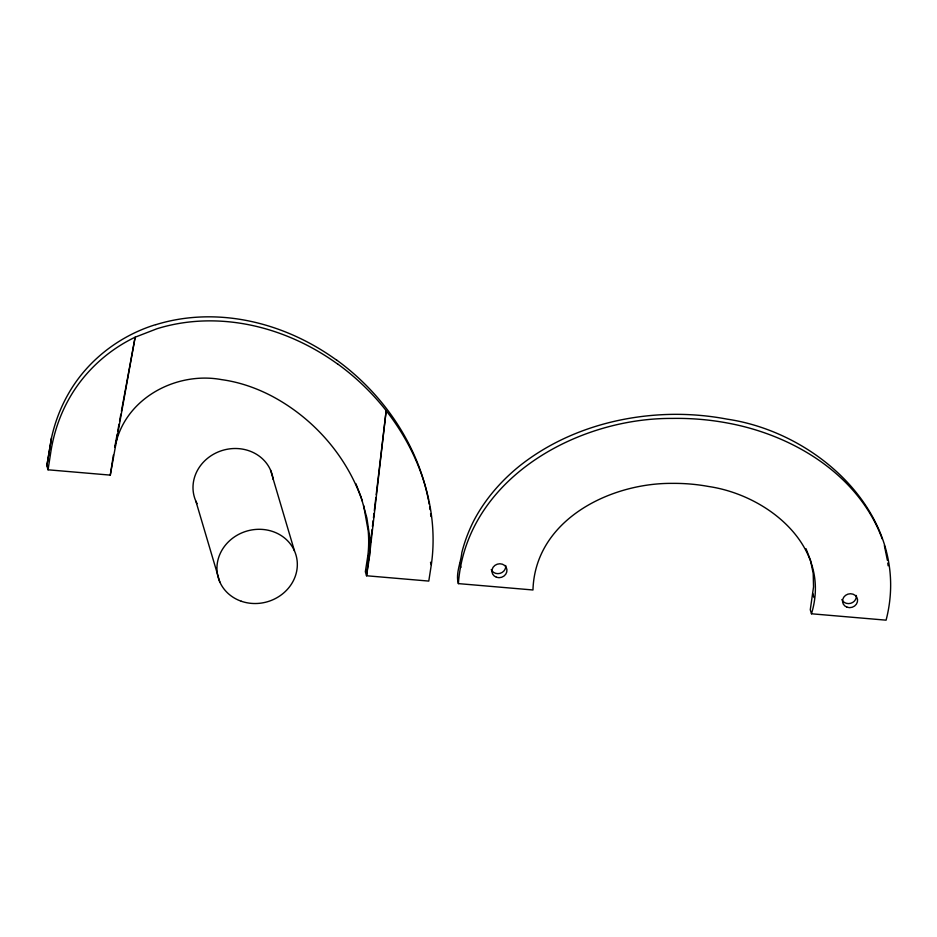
<?xml version="1.0" encoding="UTF-8"?>
<svg xmlns="http://www.w3.org/2000/svg" width="937" height="937" viewBox="0 0 937 937"><rect width="100%" height="100%" fill="white"/><g stroke="black" fill="none" stroke-linecap="round" stroke-linejoin="round"><path stroke-width="1.41" d="M811.477 613.782C831.892 547.161 768.504 495.31 708.606 486.49A179.974 163.635 -16.5 0 0 672.251 483.375C610.069 482.848 535.062 519.918 532.966 589.982L458.369 583.61C455.476 573.503 460.828 562.774 461.836 552.561C464.588 541.621 468.594 531.045 473.677 520.972C484.804 499.573 500.908 481.021 519.637 465.912C562.376 431.992 617.132 415.407 671.29 414.377A259.502 235.948 -16.5 0 1 727.124 419.144C820.824 432.929 912.31 519.18 886.086 620.165L811.477 613.782L810.282 609.753L813.539 586.902L813.211 573.514L810.493 560.267L805.996 548.66M369.178 554.072L366.543 575.763L428.783 581.081L431.301 564.917A194.978 166.868 47.5 0 0 418.886 467.434C402.57 426.183 373.793 390.284 338.011 364.212M369.693 549.726L370.209 545.369M370.548 542.476L372.094 529.428M372.434 526.535L373.125 520.738M373.465 517.833L373.98 513.488M374.332 510.583L375.866 497.547M376.217 494.642L386.173 410.582L369.061 559.588L366.543 575.763L365.348 571.722L367.866 555.559A120.194 91.475 59.6 0 0 368.229 531.033L363.65 505.535M337.964 364.282A213.741 182.938 47.5 0 0 157.018 328.723L135.139 337.203L110.285 475.118L48.045 469.8L46.85 465.759L51.488 437.93A195.81 167.582 47.5 0 1 67.909 394.664C86.684 361.038 119.069 335.856 155.776 324.6M48.045 469.8L50.563 453.625A195.493 167.313 47.5 0 1 69.104 398.705C84.107 372.036 107.556 350.415 135.139 337.203L121.412 411.273M110.285 475.118L112.791 458.943M458.369 583.61C466.181 479.287 576.501 417.75 672.497 418.417A259.502 235.948 -16.5 0 1 728.318 423.184C793.241 435.272 858.479 474.661 882.232 538.939M113.002 457.643L113.4 455.054M46.85 465.759L51.488 437.93M114.806 446.879L117.184 434.065M117.711 431.219L119.034 424.098M119.561 421.24L120.873 414.119M114.9 447.382L115.485 444.876M115.778 443.623C126.448 397.534 176.894 371.251 221.729 379.649A176.742 134.495 59.6 0 1 271.976 396.175C313.637 418.289 346.948 456.284 362.244 501.014M336.816 360.171C372.61 386.231 401.341 422.165 417.715 463.382A194.978 166.868 47.5 0 1 428.432 500.042M355.861 483.633L361.05 496.973M361.413 498.203L366.906 518.126L369.424 535.074A120.194 91.475 59.6 0 1 369.061 559.588L367.866 555.559M812.801 593.578L813.995 597.619M459.68 563.395L460.887 567.435M430.505 562.223L431.301 564.917M270.535 470.081L294.464 550.874M195.868 501.154L219.797 581.959M884.376 545.51L887.386 560.349M887.772 563.067L888.159 565.784M856.348 595.475A7.59 6.899 -16.5 0 1 850.714 603.299A7.59 6.899 -16.5 0 1 841.859 599.575M505.711 565.515A7.59 6.899 -16.5 0 1 500.089 573.339A7.59 6.899 -16.5 0 1 491.234 569.602M155.823 324.682A213.741 182.938 47.5 0 1 336.77 360.253M428.689 501.412A194.978 166.868 47.5 0 1 429.181 504.153M429.626 506.894A194.978 166.868 47.5 0 1 430.036 509.634M430.575 513.745A194.978 166.868 47.5 0 1 430.879 516.474M197.075 503.626A40.49 36.812 -16.5 0 1 221.846 450.603A40.49 36.812 -16.5 0 1 273.124 479.334M496.458 577.262A7.59 6.899 -16.5 0 0 506.917 569.555A7.59 6.899 -16.5 0 0 494.912 565.386A7.59 6.899 -16.5 0 0 496.458 577.262M847.083 607.223A7.59 6.899 -16.5 0 0 857.542 599.516A7.59 6.899 -16.5 0 0 845.549 595.346A7.59 6.899 -16.5 0 0 847.083 607.223M241.277 601.238A40.49 36.812 -16.5 0 0 297.052 560.127A40.49 36.812 -16.5 0 0 233.067 537.873A40.49 36.812 -16.5 0 0 241.277 601.238"/></g></svg>
